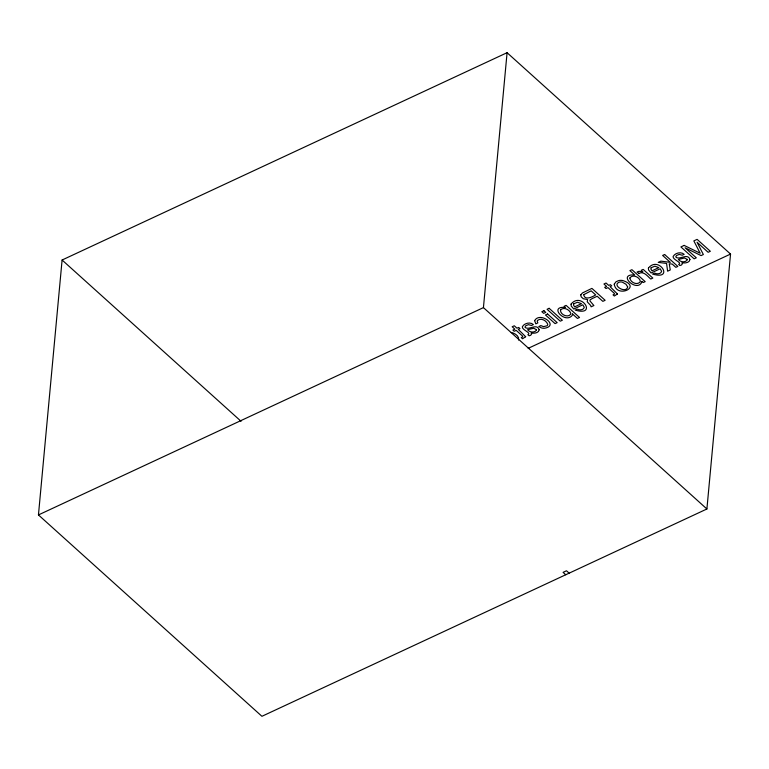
<?xml version="1.0" encoding="UTF-8"?>
<svg xmlns="http://www.w3.org/2000/svg" width="769" height="769" viewBox="0 0 769 769"><rect width="100%" height="100%" fill="white"/><g stroke="black" fill="none" stroke-linecap="round" stroke-linejoin="round"><path stroke-width="1.15" d="M38.45 514.932L62.097 260.018L507.079 52.696L730.55 254.068L706.903 508.982L261.921 716.304L38.45 514.932L483.432 307.61L507.079 52.696M518.585 340.061C519.556 335.957 514.644 333.208 511.25 332.448M528.188 348.347L730.55 254.068M483.432 307.61L706.903 508.982M569.137 573.165L566.484 570.771L563.091 572.357L565.744 574.751M62.097 260.018L241.053 421.277M536.445 329.651L536.435 330.305C534.292 333.006 529.572 332.439 527.582 329.718L533.676 328.238L536.445 329.651M687.217 259.403L687.207 260.066C685.064 262.758 680.344 262.191 678.354 259.47L684.448 257.99L687.217 259.403M614.229 284.203C616.728 298.814 642.538 286.827 622.698 280.522A6.479 4.278 5.3 0 0 618.372 280.695L615.95 281.81L614.229 284.203M642.038 281.416C637.934 293.816 616.084 273.706 634.704 274.946L629.907 270.621L631.926 269.679L645.181 281.637L643.278 282.521L642.038 281.416M629.869 278.003C630.215 282.261 637.097 285.722 640.154 281.896L640.327 281.137C639.462 276.984 632.512 273.918 629.869 278.003M580.797 294.863L581.172 296.824L583.306 298.737L587.612 299.574L587.228 301.804L590.707 305.504L591.082 306.841L593.889 305.533L589.9 300.871L590.131 299.862L591.947 298.689L597.167 296.257L602.838 301.361L605.126 300.294L591.909 288.385L582.421 292.96L580.797 294.863M539.175 329.757C538.723 333.265 533.849 333.486 531.11 333.035L531.639 334.006L530.677 335.265L529.091 335.784L527.89 334.707C532.004 332.823 521.853 330.151 522.324 326.777C524.266 323.163 530.168 321.673 533.388 324.566L531.446 325.47L528.399 324.653L525.698 325.806L524.977 327.19C528.438 331.026 536.82 322.644 539.175 329.757M689.947 259.518C689.495 263.017 684.621 263.238 681.882 262.787L682.411 263.757L681.449 265.017L679.863 265.536L678.662 264.459C682.776 262.575 672.625 259.912 673.096 256.529C675.038 252.924 680.94 251.425 684.16 254.328L682.218 255.221L679.171 254.404L676.47 255.558L675.749 256.942C679.21 260.778 687.592 252.395 689.947 259.518M627.687 286.962C626.043 294.219 611.22 285.049 619.439 282.098A3.585 2.365 5.3 0 1 622.381 282.185L625.985 284.242L627.687 286.962M571.059 304.111L571.232 306.062L573.77 309.023L582.815 304.812L584.277 307.35C583.604 310.195 579.442 310.378 577.259 309.148L575.222 310.099C597.436 316.751 581.527 291.201 571.059 304.111M648.411 268.073L648.584 270.025L651.122 272.985L660.167 268.775L661.628 271.303C660.956 274.158 656.793 274.341 654.611 273.11L652.573 274.052C674.788 280.704 658.879 255.164 648.411 268.073M525.66 336.735L522.536 338.773L521.257 337.62L522.718 336.841L522.487 336.034L516.191 330.362L514.221 331.285L512.904 330.093L514.874 329.17L512.183 326.748L514.278 325.777L516.97 328.2L518.642 327.421L519.959 328.613L518.287 329.392L525.66 336.735M617.43 293.979L614.306 296.017L613.028 294.863L614.489 294.085L614.248 293.277L607.962 287.606L605.991 288.529L604.674 287.337L606.645 286.414L603.953 283.992L606.049 283.021L608.74 285.443L610.403 284.665L611.73 285.857L610.057 286.635L617.43 293.979M534.657 320.654L535.81 323.845L537.829 322.903L537.185 321.182L537.598 320.385C541.04 317.568 546.346 320.519 547.682 324.191A3.239 2.134 5.3 0 1 546.932 325.816L543.548 326.633L540.818 325.595L538.8 326.537L541.068 327.748A5.383 3.557 5.3 0 0 544.462 328.267C559.755 325.729 539.771 311.109 534.657 320.654M560.466 310.099C560.216 314.521 567.58 318.106 570.665 314.348L570.858 313.627C569.848 309.657 563.514 306.398 560.466 310.099M572.54 314.002L572.232 315.415C564.907 324.287 548.287 305.678 565.359 307.456L564.081 306.312L566.099 305.37L579.528 317.472L577.461 318.443L572.54 314.002M573.78 303.765L573.52 305.082L574.616 306.869L581.47 303.678L577.538 302.236L573.78 303.765M651.132 267.727L650.872 269.044L651.968 270.832L658.822 267.641L654.88 266.199L651.132 267.727M583.95 294.565L583.69 295.113C585.132 300.727 592.755 296.757 595.677 294.912L591.159 290.836L583.95 294.565M639.029 273.38L637.011 272.034L638.972 271.294L642.884 271.813L641.221 270.313L643.182 269.39L652.823 278.07L650.747 279.041C647.709 276.446 643.73 270.803 639.029 273.38M543.952 310.734L541.847 311.714L543.683 313.368L545.788 312.387L543.952 310.734M549.133 308.311L547.067 309.282L560.284 321.192L562.35 320.221L549.133 308.311M664.618 254.51L662.628 255.443L670.299 262.354L660.888 261.143L658.235 262.373L666.569 263.431L667.607 271.188L670.26 269.948L669.251 263.777L672.231 264.084L675.845 267.352L677.835 266.42L664.618 254.51M684.15 245.407L680.901 246.926L694.119 258.836L696.301 257.817L685.102 247.791L701.078 255.587L703.347 254.529L697.06 242.225L708.153 252.299L710.335 251.28L697.118 239.37L693.84 240.899L700.155 253.232L684.15 245.407M547.576 313.992L545.471 314.982L555.064 323.624L557.169 322.644L547.576 313.992"/></g></svg>
